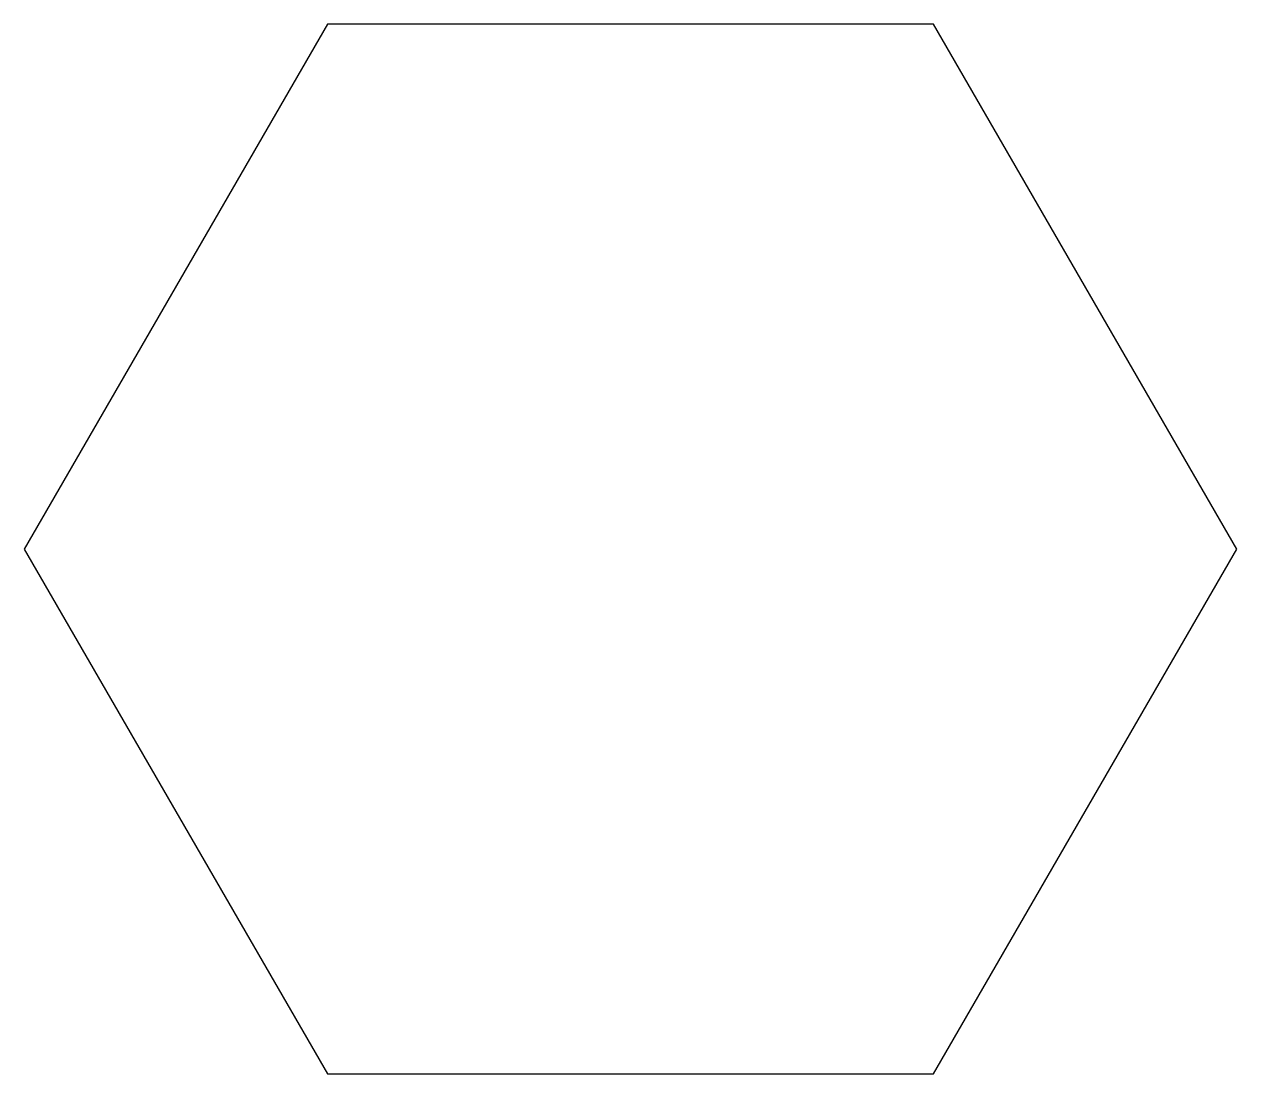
# Model space of a CAD drawing. Extents: x -28.9 to 28.9, y -25 to 25.
import ezdxf

# ---------------------------------------------------------------- set-up
doc = ezdxf.new("R2010")
doc.units = 0
doc.layers.add('Sketch', color=7, linetype='CONTINUOUS')

msp = doc.modelspace()

# ---------------------------------------------------------------- linework, layer by layer
at = {"layer": 'Sketch'}
for p, q in [((-14.4338, 25), (-28.8675, 0)), ((14.4338, 25), (-14.4338, 25)), ((28.8675, 0), (14.4338, 25)), ((14.4338, -25), (28.8675, 0)), ((-28.8675, 0), (-14.4338, -25)), ((-14.4338, -25), (14.4338, -25))]:
    msp.add_line(p, q, dxfattribs=at)

doc.saveas('drawing.dxf')
